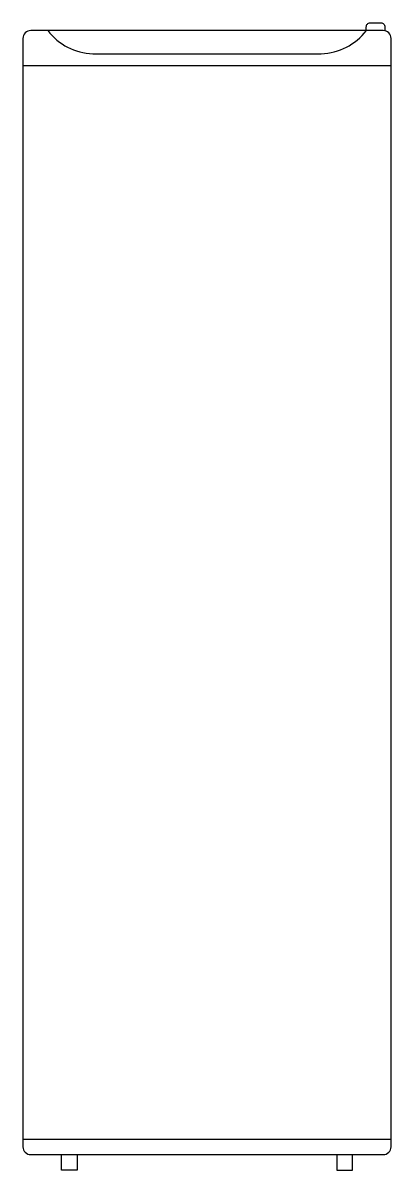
# Model space of a CAD drawing. Header units: millimetres. Extents: x -3060.3 to -3059.82, y 2860.14 to 2861.63.
import ezdxf

# ---------------------------------------------------------------- set-up
doc = ezdxf.new("R2010")
doc.units = ezdxf.units.MM
doc.header["$LTSCALE"] = 10
doc.layers.add('cozinha_freezers', color=2, linetype='Continuous')

msp = doc.modelspace()

# ---------------------------------------------------------------- linework, layer by layer
at = {"layer": 'cozinha_freezers'}
for p, q in [((-3060.2993, 2861.5743), (-3059.8233, 2861.5743)), ((-3060.2993, 2860.1843), (-3059.8233, 2860.1843))]:
    msp.add_line(p, q, dxfattribs=at)
at = {"layer": 'cozinha_freezers', "color": 1}
msp.add_lwpolyline([(-3059.8553, 2861.6193), (-3059.8553, 2861.6243, -0.414214), (-3059.8503, 2861.6293), (-3059.8363, 2861.6293, -0.414214), (-3059.8313, 2861.6243), (-3059.8313, 2861.6191)], format="xyb", dxfattribs=at)
at = {"layer": 'cozinha_freezers'}
msp.add_lwpolyline([(-3059.8333, 2861.6193), (-3060.2893, 2861.6193, 0.414214), (-3060.2993, 2861.6093), (-3060.2993, 2860.1743, 0.414214), (-3060.2893, 2860.1643), (-3059.8333, 2860.1643, 0.414214), (-3059.8233, 2860.1743), (-3059.8233, 2861.6093, 0.414214)], format="xyb", close=True, dxfattribs=at)
msp.add_lwpolyline([(-3060.2673, 2861.6193, 0.221866), (-3060.209, 2861.5893), (-3059.9135, 2861.5893, 0.221866), (-3059.8552, 2861.6193)], format="xyb", dxfattribs=at)
for points in [[(-3060.2293, 2860.1643), (-3060.2293, 2860.1443), (-3060.2493, 2860.1443), (-3060.2493, 2860.1643)], [(-3059.8933, 2860.1643), (-3059.8933, 2860.1443), (-3059.8733, 2860.1443), (-3059.8733, 2860.1643)]]:
    msp.add_lwpolyline(points, dxfattribs=at)

doc.saveas('drawing.dxf')
